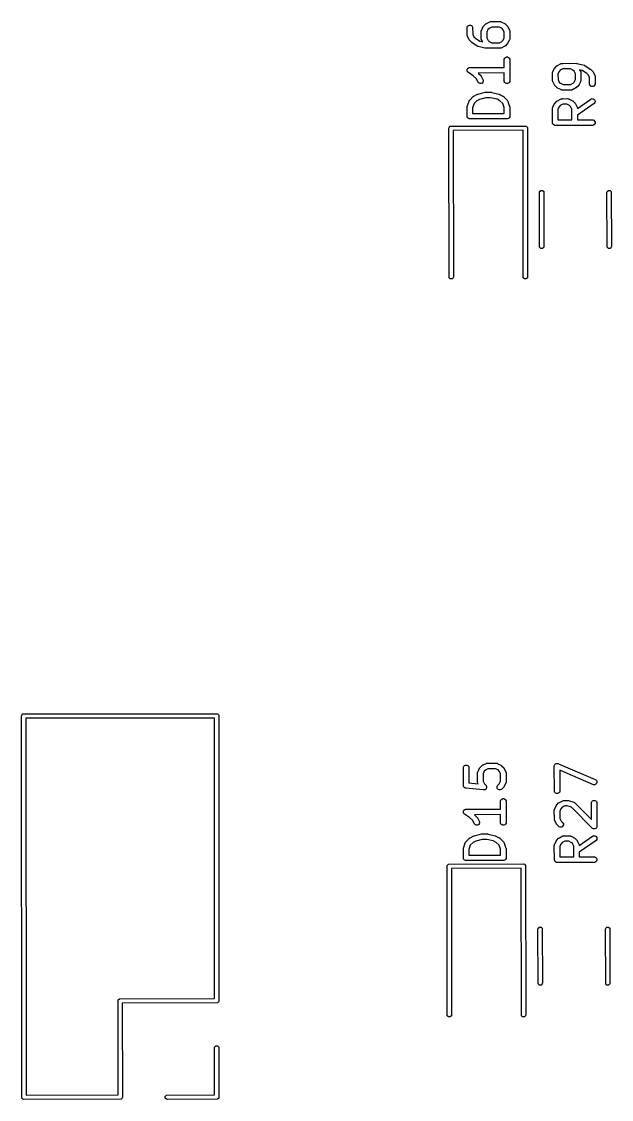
# Model space of a CAD drawing. Extents: x 37 to 347, y -147 to -34.
# Drawn here: x 294.34 to 310.24, y -137.27 to -108.2 of the extents above; entities that cross this region are included whole.
import ezdxf

# ---------------------------------------------------------------- set-up
doc = ezdxf.new("R2010")
doc.units = 0
doc.layers.add('BLACK', color=7, linetype='CONTINUOUS')

msp = doc.modelspace()

# ---------------------------------------------------------------- linework, layer by layer
at = {"layer": 'BLACK', "linetype": 'CONTINUOUS'}
for p, q in [((306.352151, -108.37139), (306.353592, -108.356758)), ((306.353409, -108.550477), (306.352151, -108.37139)), ((306.353592, -108.356758), (306.364791, -108.329722)), ((306.364791, -108.329722), (306.385483, -108.30903)), ((306.385483, -108.30903), (306.412519, -108.297831)), ((306.412519, -108.297831), (306.441783, -108.297831)), ((306.441783, -108.297831), (306.468819, -108.30903)), ((306.468819, -108.30903), (306.489511, -108.329722)), ((306.489511, -108.329722), (306.50071, -108.356758)), ((306.50071, -108.356758), (306.502041, -108.546254)), ((306.746965, -108.423737), (306.78864, -108.337849)), ((306.78864, -108.337849), (306.792604, -108.331549)), ((306.792604, -108.331549), (306.793362, -108.329722)), ((306.793362, -108.329722), (306.794492, -108.328551)), ((306.794492, -108.328551), (306.796472, -108.325406)), ((306.796472, -108.325406), (306.802966, -108.319773)), ((306.802966, -108.319773), (306.850308, -108.270738)), ((306.850308, -108.270738), (306.856057, -108.266019)), ((306.856057, -108.266019), (306.857357, -108.264521)), ((306.857357, -108.264521), (306.85877, -108.263793)), ((306.85877, -108.263793), (306.861673, -108.261411)), ((306.861673, -108.261411), (306.870483, -108.257761)), ((306.870483, -108.257761), (306.965038, -108.20907)), ((306.915155, -108.417793), (306.881903, -108.486323)), ((306.945399, -108.386466), (306.915155, -108.417793)), ((307.01415, -108.351063), (306.945399, -108.386466)), ((306.965038, -108.20907), (306.978769, -108.203815)), ((306.978769, -108.203815), (306.981458, -108.203623)), ((306.981458, -108.203623), (306.983947, -108.202593)), ((306.983947, -108.202593), (306.997016, -108.202518)), ((306.997016, -108.202518), (307.007959, -108.201741)), ((307.007959, -108.201741), (307.010068, -108.202444)), ((307.010068, -108.202444), (307.236674, -108.201152)), ((307.216886, -108.349907), (307.01415, -108.351063)), ((307.285508, -108.383204), (307.216886, -108.349907)), ((307.236674, -108.201152), (307.251306, -108.202593)), ((307.251306, -108.202593), (307.253795, -108.203624)), ((307.253795, -108.203624), (307.256483, -108.203815)), ((307.256483, -108.203815), (307.269476, -108.210119)), ((307.269476, -108.210119), (307.278342, -108.213792)), ((307.278342, -108.213792), (307.279564, -108.215014)), ((307.279564, -108.215014), (307.365453, -108.256689)), ((307.316836, -108.413449), (307.285508, -108.383204)), ((307.35226, -108.482239), (307.316836, -108.413449)), ((307.365453, -108.256689), (307.371749, -108.260652)), ((307.371749, -108.260652), (307.373579, -108.26141)), ((307.373579, -108.26141), (307.37475, -108.262541)), ((307.37475, -108.262541), (307.377896, -108.264521)), ((307.377896, -108.264521), (307.383527, -108.271014)), ((307.383527, -108.271014), (307.432564, -108.318356)), ((307.432564, -108.318356), (307.437282, -108.324105)), ((307.437282, -108.324105), (307.438782, -108.325406)), ((307.438782, -108.325406), (307.439509, -108.326819)), ((307.439509, -108.326819), (307.441892, -108.329722)), ((307.441892, -108.329722), (307.445541, -108.338532)), ((307.445541, -108.338532), (307.494233, -108.433087)), ((306.35274, -108.552485), (306.353409, -108.550477)), ((306.353498, -108.563157), (306.35274, -108.552485)), ((306.353592, -108.576498), (306.353498, -108.563157)), ((306.354623, -108.578987), (306.353592, -108.576498)), ((306.354814, -108.581675), (306.354623, -108.578987)), ((306.360069, -108.595407), (306.354814, -108.581675)), ((306.408761, -108.689963), (306.360069, -108.595407)), ((306.41241, -108.698772), (306.408761, -108.689963)), ((306.414792, -108.701674), (306.41241, -108.698772)), ((306.41552, -108.703088), (306.414792, -108.701674)), ((306.417018, -108.704387), (306.41552, -108.703088)), ((306.421737, -108.710137), (306.417018, -108.704387)), ((306.46629, -108.75315), (306.421737, -108.710137)), ((306.502041, -108.546254), (306.537465, -108.615045)), ((306.537465, -108.615045), (306.574486, -108.650786)), ((306.574486, -108.650786), (306.698872, -108.732327)), ((306.733103, -108.466628), (306.734544, -108.451996)), ((306.734361, -108.645715), (306.733103, -108.466628)), ((306.733692, -108.647723), (306.734361, -108.645715)), ((306.73445, -108.658395), (306.733692, -108.647723)), ((306.734544, -108.671736), (306.73445, -108.658395)), ((306.734544, -108.451996), (306.735575, -108.449506)), ((306.735575, -108.674225), (306.734544, -108.671736)), ((306.735575, -108.449506), (306.735766, -108.446819)), ((306.735766, -108.676913), (306.735575, -108.674225)), ((306.735766, -108.446819), (306.74207, -108.433825)), ((306.741021, -108.690645), (306.735766, -108.676913)), ((306.771573, -108.749976), (306.741021, -108.690645)), ((306.74207, -108.433825), (306.745743, -108.42496)), ((306.745743, -108.42496), (306.746965, -108.423737)), ((306.881903, -108.486323), (306.882993, -108.641492)), ((306.882993, -108.641492), (306.918417, -108.710283)), ((307.289853, -108.737264), (307.320099, -108.705937)), ((307.320099, -108.705937), (307.35335, -108.637408)), ((307.35335, -108.637408), (307.35226, -108.482239)), ((307.488289, -108.699993), (307.446614, -108.785883)), ((307.489511, -108.698772), (307.488289, -108.699993)), ((307.49318, -108.689912), (307.489511, -108.698772)), ((307.499488, -108.676914), (307.49318, -108.689912)), ((307.494233, -108.433087), (307.499488, -108.446818)), ((307.499488, -108.446818), (307.499679, -108.449507)), ((307.499679, -108.674224), (307.499488, -108.676914)), ((307.499679, -108.449507), (307.50071, -108.451996)), ((307.50071, -108.671736), (307.499679, -108.674224)), ((307.50071, -108.451996), (307.500803, -108.465335)), ((307.502151, -108.657104), (307.50071, -108.671736)), ((307.500803, -108.465335), (307.501562, -108.476008)), ((307.501562, -108.476008), (307.500892, -108.478015)), ((307.500892, -108.478015), (307.502151, -108.657104)), ((306.469411, -108.757811), (306.46629, -108.75315)), ((306.480657, -108.767022), (306.469411, -108.757811)), ((306.480721, -108.767083), (306.480657, -108.767022)), ((306.480743, -108.767092), (306.480721, -108.767083)), ((306.480786, -108.767127), (306.480743, -108.767092)), ((306.624699, -108.861469), (306.480786, -108.767127)), ((306.63321, -108.867775), (306.624699, -108.861469)), ((306.635647, -108.868646), (306.63321, -108.867775)), ((306.636618, -108.869282), (306.635647, -108.868646)), ((306.638432, -108.86964), (306.636618, -108.869282)), ((306.647056, -108.872722), (306.638432, -108.86964)), ((306.833421, -108.917962), (306.647056, -108.872722)), ((306.698872, -108.732327), (306.771573, -108.749976)), ((306.84109, -108.921139), (306.833421, -108.917962)), ((306.850204, -108.922036), (306.84109, -108.921139)), ((306.852076, -108.922491), (306.850204, -108.922036)), ((306.853168, -108.922328), (306.852076, -108.922491)), ((306.855722, -108.92258), (306.853168, -108.922328)), ((307.225024, -108.921234), (306.855722, -108.92258)), ((306.918417, -108.710283), (306.949745, -108.740528)), ((306.949745, -108.740528), (307.017447, -108.773378)), ((307.017447, -108.773378), (307.221165, -108.772636)), ((307.221165, -108.772636), (307.289853, -108.737264)), ((307.227293, -108.921991), (307.225024, -108.921234)), ((307.238634, -108.921185), (307.227293, -108.921991)), ((307.251306, -108.921139), (307.238634, -108.921185)), ((307.253795, -108.920107), (307.251306, -108.921139)), ((307.256483, -108.919917), (307.253795, -108.920107)), ((307.270215, -108.914662), (307.256483, -108.919917)), ((307.364767, -108.865971), (307.270215, -108.914662)), ((307.373579, -108.862322), (307.364767, -108.865971)), ((307.376483, -108.859938), (307.373579, -108.862322)), ((307.377896, -108.859211), (307.376483, -108.859938)), ((307.379195, -108.857712), (307.377896, -108.859211)), ((307.384944, -108.852995), (307.379195, -108.857712)), ((307.432285, -108.803959), (307.384944, -108.852995)), ((307.438782, -108.798326), (307.432285, -108.803959)), ((307.440761, -108.79518), (307.438782, -108.798326)), ((307.441892, -108.79401), (307.440761, -108.79518)), ((307.442649, -108.792182), (307.441892, -108.79401)), ((307.446614, -108.785883), (307.442649, -108.792182)), ((307.352151, -109.228533), (307.353592, -109.213901)), ((307.352669, -109.439352), (307.352151, -109.228533)), ((307.353592, -109.213901), (307.364791, -109.186865)), ((307.364791, -109.186865), (307.385483, -109.166173)), ((307.385483, -109.166173), (307.412519, -109.154974)), ((307.412519, -109.154974), (307.441783, -109.154974)), ((307.441783, -109.154974), (307.468819, -109.166173)), ((307.468819, -109.166173), (307.489511, -109.186865)), ((307.489511, -109.186865), (307.50071, -109.213901)), ((307.50071, -109.213901), (307.502151, -109.799961)), ((306.352151, -109.514326), (306.353592, -109.507041)), ((306.353592, -109.52153), (306.352151, -109.514326)), ((306.353592, -109.499615), (306.356404, -109.492826)), ((306.353592, -109.507041), (306.353592, -109.499615)), ((306.353592, -109.528879), (306.353592, -109.52153)), ((306.356433, -109.535739), (306.353592, -109.528879)), ((306.356404, -109.492826), (306.35783, -109.485618)), ((306.35789, -109.54302), (306.356433, -109.535739)), ((306.35783, -109.485618), (306.361949, -109.479439)), ((306.361978, -109.549125), (306.35789, -109.54302)), ((306.361949, -109.479439), (306.364791, -109.472579)), ((306.364791, -109.555915), (306.361978, -109.549125)), ((306.364791, -109.472579), (306.369986, -109.467383)), ((306.370041, -109.561165), (306.364791, -109.555915)), ((306.369986, -109.467383), (306.374063, -109.461269)), ((306.374173, -109.567335), (306.370041, -109.561165)), ((306.374063, -109.461269), (306.380232, -109.457137)), ((306.385431, -109.576555), (306.374173, -109.567335)), ((306.380232, -109.457137), (306.385483, -109.451887)), ((306.385483, -109.576607), (306.385431, -109.576555)), ((306.385483, -109.451887), (306.392272, -109.449074)), ((306.385505, -109.576616), (306.385483, -109.576607)), ((306.385548, -109.576651), (306.385505, -109.576616)), ((306.517864, -109.66339), (306.385548, -109.576651)), ((306.392272, -109.449074), (306.398378, -109.444986)), ((306.398378, -109.444986), (306.405658, -109.443529)), ((306.405658, -109.443529), (306.412519, -109.440688)), ((306.412519, -109.440688), (306.419919, -109.440677)), ((306.419919, -109.440677), (306.427072, -109.439247)), ((306.427072, -109.439247), (306.4342, -109.440657)), ((306.4342, -109.440657), (307.352669, -109.439352)), ((308.652151, -109.592818), (308.653592, -109.578186)), ((308.653592, -109.578186), (308.654623, -109.575696)), ((308.654623, -109.575696), (308.654814, -109.573009)), ((308.654814, -109.573009), (308.661118, -109.560015)), ((308.661118, -109.560015), (308.664791, -109.55115)), ((308.664791, -109.55115), (308.666013, -109.549927)), ((308.666013, -109.549927), (308.707688, -109.464039)), ((308.707688, -109.464039), (308.711652, -109.457739)), ((308.711652, -109.457739), (308.71241, -109.455912)), ((308.71241, -109.455912), (308.71354, -109.454741)), ((308.71354, -109.454741), (308.71552, -109.451596)), ((308.71552, -109.451596), (308.722014, -109.445963)), ((308.722014, -109.445963), (308.769356, -109.396928)), ((308.769356, -109.396928), (308.775105, -109.392209)), ((308.775105, -109.392209), (308.776405, -109.390711)), ((308.776405, -109.390711), (308.777818, -109.389983)), ((308.777818, -109.389983), (308.780721, -109.387601)), ((308.780721, -109.387601), (308.789531, -109.383951)), ((308.789531, -109.383951), (308.884086, -109.33526)), ((308.834203, -109.543983), (308.800951, -109.612513)), ((308.864447, -109.512656), (308.834203, -109.543983)), ((308.933135, -109.477285), (308.864447, -109.512656)), ((308.884086, -109.33526), (308.897817, -109.330005)), ((308.897817, -109.330005), (308.900506, -109.329813)), ((308.900506, -109.329813), (308.902995, -109.328783)), ((308.902995, -109.328783), (308.915665, -109.328736)), ((308.915665, -109.328736), (308.927007, -109.327931)), ((308.927007, -109.327931), (308.929275, -109.328687)), ((308.929275, -109.328687), (309.298579, -109.327342)), ((309.136853, -109.476543), (308.933135, -109.477285)), ((309.204556, -109.509394), (309.136853, -109.476543)), ((309.235883, -109.539638), (309.204556, -109.509394)), ((309.271307, -109.608429), (309.235883, -109.539638)), ((309.298579, -109.327342), (309.301132, -109.327593)), ((309.301132, -109.327593), (309.302225, -109.327431)), ((309.302225, -109.327431), (309.304096, -109.327885)), ((309.304096, -109.327885), (309.313211, -109.328783)), ((309.313211, -109.328783), (309.320879, -109.331959)), ((309.320879, -109.331959), (309.507245, -109.3772)), ((309.455429, -109.517594), (309.382727, -109.499945)), ((309.382727, -109.499945), (309.41328, -109.559277)), ((309.41328, -109.559277), (309.418535, -109.573008)), ((309.418535, -109.573008), (309.418726, -109.575697)), ((309.418726, -109.575697), (309.419757, -109.578186)), ((309.419757, -109.578186), (309.41985, -109.591525)), ((309.579812, -109.599133), (309.455429, -109.517594)), ((309.507245, -109.3772), (309.515867, -109.38028)), ((309.515867, -109.38028), (309.517684, -109.38064)), ((309.517684, -109.38064), (309.518655, -109.381276)), ((309.518655, -109.381276), (309.521091, -109.382147)), ((309.521091, -109.382147), (309.529594, -109.388447)), ((309.529594, -109.388447), (309.673515, -109.482795)), ((309.673515, -109.482795), (309.673555, -109.482828)), ((309.673555, -109.482828), (309.673579, -109.482838)), ((309.673579, -109.482838), (309.673643, -109.4829)), ((309.673643, -109.4829), (309.68489, -109.492111)), ((309.68489, -109.492111), (309.68801, -109.49677)), ((309.68801, -109.49677), (309.732564, -109.539784)), ((309.732564, -109.539784), (309.737282, -109.545533)), ((309.737282, -109.545533), (309.738782, -109.546834)), ((309.738782, -109.546834), (309.739509, -109.548247)), ((309.739509, -109.548247), (309.741892, -109.55115)), ((309.741892, -109.55115), (309.745541, -109.55996)), ((309.745541, -109.55996), (309.794233, -109.654515)), ((306.602213, -109.746127), (306.517864, -109.66339)), ((306.653615, -109.845945), (306.602213, -109.746127)), ((306.675723, -109.865118), (306.653615, -109.845945)), ((307.353034, -109.587932), (306.65429, -109.588924)), ((306.65429, -109.588924), (306.718279, -109.65169)), ((306.703484, -109.874372), (306.675723, -109.865118)), ((306.732674, -109.872298), (306.703484, -109.874372)), ((306.718279, -109.65169), (306.722999, -109.65744)), ((306.722999, -109.65744), (306.724496, -109.658739)), ((306.724496, -109.658739), (306.725222, -109.660149)), ((306.725222, -109.660149), (306.727607, -109.663055)), ((306.727607, -109.663055), (306.731258, -109.67187)), ((306.731258, -109.67187), (306.779947, -109.76642)), ((306.758849, -109.85921), (306.732674, -109.872298)), ((306.778022, -109.837103), (306.758849, -109.85921)), ((306.787276, -109.809341), (306.778022, -109.837103)), ((306.779947, -109.76642), (306.785202, -109.780151)), ((306.785202, -109.780151), (306.787276, -109.809341)), ((307.353592, -109.814593), (307.353034, -109.587932)), ((307.364791, -109.841629), (307.353592, -109.814593)), ((307.385483, -109.862321), (307.364791, -109.841629)), ((307.412519, -109.87352), (307.385483, -109.862321)), ((307.468819, -109.862321), (307.441783, -109.87352)), ((307.489511, -109.841629), (307.468819, -109.862321)), ((307.50071, -109.814593), (307.489511, -109.841629)), ((307.502151, -109.799961), (307.50071, -109.814593)), ((308.653409, -109.771905), (308.652151, -109.592818)), ((308.65274, -109.773913), (308.653409, -109.771905)), ((308.653498, -109.784585), (308.65274, -109.773913)), ((308.653592, -109.797926), (308.653498, -109.784585)), ((308.654623, -109.800415), (308.653592, -109.797926)), ((308.654814, -109.803103), (308.654623, -109.800415)), ((308.660069, -109.816835), (308.654814, -109.803103)), ((308.708761, -109.911391), (308.660069, -109.816835)), ((308.800951, -109.612513), (308.802041, -109.767682)), ((308.802041, -109.767682), (308.837465, -109.836473)), ((308.837465, -109.836473), (308.868793, -109.866718)), ((308.868793, -109.866718), (308.937414, -109.900014)), ((309.14015, -109.898858), (309.208901, -109.863455)), ((309.208901, -109.863455), (309.239146, -109.832127)), ((309.239146, -109.832127), (309.272397, -109.763598)), ((309.272397, -109.763598), (309.271307, -109.608429)), ((309.407336, -109.826183), (309.365661, -109.912073)), ((309.408558, -109.824962), (309.407336, -109.826183)), ((309.412227, -109.816102), (309.408558, -109.824962)), ((309.418535, -109.803104), (309.412227, -109.816102)), ((309.418726, -109.800414), (309.418535, -109.803104)), ((309.419757, -109.797926), (309.418726, -109.800414)), ((309.421198, -109.783294), (309.419757, -109.797926)), ((309.41985, -109.591525), (309.420609, -109.602198)), ((309.420609, -109.602198), (309.419939, -109.604205)), ((309.419939, -109.604205), (309.421198, -109.783294)), ((309.616836, -109.634877), (309.579812, -109.599133)), ((309.65226, -109.703667), (309.616836, -109.634877)), ((309.653592, -109.893164), (309.65226, -109.703667)), ((309.794233, -109.654515), (309.799488, -109.668246)), ((309.799488, -109.668246), (309.799679, -109.670935)), ((309.799679, -109.670935), (309.80071, -109.673424)), ((309.80071, -109.673424), (309.800803, -109.686763)), ((309.800803, -109.686763), (309.801562, -109.697436)), ((309.801562, -109.697436), (309.800892, -109.699443)), ((309.800892, -109.699443), (309.802151, -109.878532)), ((306.537155, -110.210139), (306.631705, -110.161451)), ((306.631705, -110.161451), (306.632774, -110.161041)), ((306.632774, -110.161041), (306.63321, -110.160719)), ((306.63321, -110.160719), (306.634453, -110.160399)), ((306.634453, -110.160399), (306.645436, -110.156196)), ((306.645436, -110.156196), (306.652833, -110.15567)), ((306.652833, -110.15567), (306.837532, -110.108153)), ((306.837532, -110.108153), (306.840068, -110.107777)), ((306.840068, -110.107777), (306.84109, -110.107355)), ((306.84109, -110.107355), (306.843051, -110.107337)), ((306.843051, -110.107337), (306.852076, -110.106003)), ((306.852076, -110.106003), (306.859999, -110.107181)), ((306.859999, -110.107181), (306.998579, -110.105914)), ((306.998579, -110.105914), (307.001132, -110.106165)), ((307.001132, -110.106165), (307.002225, -110.106003)), ((307.002225, -110.106003), (307.004096, -110.106457)), ((307.004096, -110.106457), (307.013211, -110.107355)), ((307.013211, -110.107355), (307.020879, -110.110531)), ((307.020879, -110.110531), (307.207245, -110.155772)), ((307.207245, -110.155772), (307.208324, -110.156157)), ((307.208324, -110.156157), (307.208864, -110.156196)), ((307.208864, -110.156196), (307.210071, -110.156781)), ((307.210071, -110.156781), (307.221091, -110.160719)), ((307.221091, -110.160719), (307.226602, -110.164803)), ((307.441783, -109.87352), (307.412519, -109.87352)), ((308.71241, -109.9202), (308.708761, -109.911391)), ((308.714792, -109.923102), (308.71241, -109.9202)), ((308.71552, -109.924516), (308.714792, -109.923102)), ((308.717018, -109.925815), (308.71552, -109.924516)), ((308.721737, -109.931565), (308.717018, -109.925815)), ((308.770772, -109.978906), (308.721737, -109.931565)), ((308.776405, -109.985401), (308.770772, -109.978906)), ((308.77955, -109.98738), (308.776405, -109.985401)), ((308.780721, -109.988511), (308.77955, -109.98738)), ((308.782548, -109.989268), (308.780721, -109.988511)), ((308.788848, -109.993233), (308.782548, -109.989268)), ((308.874737, -110.034908), (308.788848, -109.993233)), ((308.875959, -110.03613), (308.874737, -110.034908)), ((308.884818, -110.039799), (308.875959, -110.03613)), ((308.897817, -110.046107), (308.884818, -110.039799)), ((308.900506, -110.046298), (308.897817, -110.046107)), ((308.902995, -110.047329), (308.900506, -110.046298)), ((308.917627, -110.04877), (308.902995, -110.047329)), ((309.144231, -110.047477), (308.917627, -110.04877)), ((308.937414, -109.900014), (309.14015, -109.898858)), ((309.146341, -110.048181), (309.144231, -110.047477)), ((309.157283, -110.047403), (309.146341, -110.048181)), ((309.170354, -110.047329), (309.157283, -110.047403)), ((309.172843, -110.046297), (309.170354, -110.047329)), ((309.175531, -110.046107), (309.172843, -110.046297)), ((309.189263, -110.040852), (309.175531, -110.046107)), ((309.283819, -109.992159), (309.189263, -110.040852)), ((309.292628, -109.988511), (309.283819, -109.992159)), ((309.29553, -109.986128), (309.292628, -109.988511)), ((309.296944, -109.985401), (309.29553, -109.986128)), ((309.298243, -109.983902), (309.296944, -109.985401)), ((309.303993, -109.979184), (309.298243, -109.983902)), ((309.351334, -109.930148), (309.303993, -109.979184)), ((309.357829, -109.924516), (309.351334, -109.930148)), ((309.359808, -109.92137), (309.357829, -109.924516)), ((309.360939, -109.9202), (309.359808, -109.92137)), ((309.361696, -109.918372), (309.360939, -109.9202)), ((309.365661, -109.912073), (309.361696, -109.918372)), ((309.664791, -109.9202), (309.653592, -109.893164)), ((309.685483, -109.940892), (309.664791, -109.9202)), ((309.712519, -109.952091), (309.685483, -109.940892)), ((309.741783, -109.952091), (309.712519, -109.952091)), ((309.768819, -109.940892), (309.741783, -109.952091)), ((309.789511, -109.9202), (309.768819, -109.940892)), ((309.80071, -109.893164), (309.789511, -109.9202)), ((309.802151, -109.878532), (309.80071, -109.893164)), ((306.35747, -110.490251), (306.403619, -110.347673)), ((306.403619, -110.347673), (306.409613, -110.334248)), ((306.409613, -110.334248), (306.411378, -110.332212)), ((306.411378, -110.332212), (306.41241, -110.329722)), ((306.41241, -110.329722), (306.422158, -110.319783)), ((306.422158, -110.319783), (306.428787, -110.312141)), ((306.428787, -110.312141), (306.43049, -110.311289)), ((306.43049, -110.311289), (306.516975, -110.223119)), ((306.538622, -110.413393), (306.500883, -110.529989)), ((306.516975, -110.223119), (306.522725, -110.218398)), ((306.522725, -110.218398), (306.524024, -110.216902)), ((306.524024, -110.216902), (306.525434, -110.216175)), ((306.525434, -110.216175), (306.52834, -110.213791)), ((306.52834, -110.213791), (306.537155, -110.210139)), ((306.611412, -110.339184), (306.538622, -110.413393)), ((306.686547, -110.300493), (306.611412, -110.339184)), ((306.859977, -110.255875), (306.686547, -110.300493)), ((306.984749, -110.254733), (306.859977, -110.255875)), ((307.157872, -110.296759), (306.984749, -110.254733)), ((307.237682, -110.335485), (307.157872, -110.296759)), ((307.226602, -110.164803), (307.317834, -110.20907)), ((307.313408, -110.409762), (307.237682, -110.335485)), ((307.352199, -110.522839), (307.313408, -110.409762)), ((307.317834, -110.20907), (307.32413, -110.213033)), ((307.32413, -110.213033), (307.32596, -110.213791)), ((307.32596, -110.213791), (307.32708, -110.214889)), ((307.32708, -110.214889), (307.330277, -110.216902)), ((307.330277, -110.216902), (307.3368, -110.224424)), ((307.3368, -110.224424), (307.432565, -110.318357)), ((307.432565, -110.318357), (307.441893, -110.329722)), ((307.441893, -110.329722), (307.442924, -110.332212)), ((307.442924, -110.332212), (307.444689, -110.334247)), ((307.444689, -110.334247), (307.449134, -110.347205)), ((307.449134, -110.347205), (307.453091, -110.356758)), ((307.453091, -110.356758), (307.453091, -110.358738)), ((307.453091, -110.358738), (307.498302, -110.490529)), ((308.666013, -110.502308), (308.707688, -110.41642)), ((308.707688, -110.41642), (308.711652, -110.41012)), ((308.711652, -110.41012), (308.71241, -110.408293)), ((308.71241, -110.408293), (308.71354, -110.407122)), ((308.71354, -110.407122), (308.71552, -110.403977)), ((308.71552, -110.403977), (308.722014, -110.398344)), ((308.722014, -110.398344), (308.769356, -110.349309)), ((308.769356, -110.349309), (308.775105, -110.34459)), ((308.775105, -110.34459), (308.776405, -110.343092)), ((308.776405, -110.343092), (308.777818, -110.342364)), ((308.777818, -110.342364), (308.780721, -110.339982)), ((308.780721, -110.339982), (308.789531, -110.336332)), ((308.789531, -110.336332), (308.884086, -110.287641)), ((308.933304, -110.429579), (308.864447, -110.465037)), ((308.884086, -110.287641), (308.897817, -110.282386)), ((308.897817, -110.282386), (308.900506, -110.282194)), ((308.900506, -110.282194), (308.902995, -110.281164)), ((308.902995, -110.281164), (308.916792, -110.281037)), ((308.916792, -110.281037), (308.927007, -110.280312)), ((308.927007, -110.280312), (308.928853, -110.280927)), ((308.928853, -110.280927), (309.060484, -110.279723)), ((309.040936, -110.428594), (308.933304, -110.429579)), ((309.109318, -110.461775), (309.040936, -110.428594)), ((309.060484, -110.279723), (309.075116, -110.281164)), ((309.075116, -110.281164), (309.077605, -110.282195)), ((309.077605, -110.282195), (309.080293, -110.282386)), ((309.080293, -110.282386), (309.093286, -110.28869)), ((309.093286, -110.28869), (309.102152, -110.292363)), ((309.102152, -110.292363), (309.103374, -110.293585)), ((309.103374, -110.293585), (309.189263, -110.33526)), ((309.189263, -110.33526), (309.195562, -110.339224)), ((309.195562, -110.339224), (309.19739, -110.339982)), ((309.19739, -110.339982), (309.19856, -110.341112)), ((309.19856, -110.341112), (309.201706, -110.343092)), ((309.201706, -110.343092), (309.207338, -110.349586)), ((309.207338, -110.349586), (309.256374, -110.396928)), ((309.256374, -110.396928), (309.261092, -110.402677)), ((309.261092, -110.402677), (309.262591, -110.403977)), ((309.262591, -110.403977), (309.263318, -110.40539)), ((309.263318, -110.40539), (309.265701, -110.408293)), ((309.265701, -110.408293), (309.26935, -110.417103)), ((309.26935, -110.417103), (309.318042, -110.511658)), ((309.324771, -110.546136), (309.684142, -110.29328)), ((309.781321, -110.406594), (309.325236, -110.727498)), ((309.684142, -110.29328), (309.696955, -110.28607)), ((309.696955, -110.28607), (309.725526, -110.279741)), ((309.725526, -110.279741), (309.754344, -110.284826)), ((309.754344, -110.284826), (309.779022, -110.300553)), ((309.779022, -110.300553), (309.795804, -110.324527)), ((309.797048, -110.381915), (309.781321, -110.406594)), ((309.795804, -110.324527), (309.802134, -110.353098)), ((309.802134, -110.353098), (309.797048, -110.381915)), ((306.352151, -110.514247), (306.35288, -110.506841)), ((306.353592, -110.766974), (306.352151, -110.514247)), ((306.35274, -110.504867), (306.353221, -110.50338)), ((306.35288, -110.506841), (306.35274, -110.504867)), ((306.353221, -110.50338), (306.353592, -110.499615)), ((306.353592, -110.499615), (306.35747, -110.490251)), ((306.500883, -110.529989), (306.50173, -110.678656)), ((306.50173, -110.678656), (307.353081, -110.677447)), ((307.353081, -110.677447), (307.352199, -110.522839)), ((307.498302, -110.490529), (307.499951, -110.497784)), ((307.499951, -110.497784), (307.50071, -110.499615)), ((307.50071, -110.499615), (307.500718, -110.501157)), ((307.500718, -110.501157), (307.501562, -110.504866)), ((307.501562, -110.504866), (307.5008, -110.515571)), ((307.5008, -110.515571), (307.502151, -110.752342)), ((308.652151, -110.545199), (308.653592, -110.530567)), ((308.653592, -110.940783), (308.652151, -110.545199)), ((308.653592, -110.530567), (308.654623, -110.528077)), ((308.654623, -110.528077), (308.654814, -110.52539)), ((308.654814, -110.52539), (308.661118, -110.512396)), ((308.661118, -110.512396), (308.664791, -110.503531)), ((308.664791, -110.503531), (308.666013, -110.502308)), ((308.834203, -110.496364), (308.800835, -110.565131)), ((308.800835, -110.565131), (308.801882, -110.852465)), ((308.864447, -110.465037), (308.834203, -110.496364)), ((309.140645, -110.492019), (309.109318, -110.461775)), ((309.176016, -110.560707), (309.140645, -110.492019)), ((309.175978, -110.689681), (309.176476, -110.686858)), ((309.176494, -110.692014), (309.175978, -110.689681)), ((309.176476, -110.686858), (309.176016, -110.560707)), ((309.177077, -110.851932), (309.176494, -110.692014)), ((309.318042, -110.511658), (309.323297, -110.525389)), ((309.323297, -110.525389), (309.323488, -110.528078)), ((309.323488, -110.528078), (309.324519, -110.530567)), ((309.324519, -110.530567), (309.324565, -110.543237)), ((309.324565, -110.543237), (309.324771, -110.546136)), ((309.325236, -110.727498), (309.325688, -110.851721)), ((305.866899, -111.055096), (305.899371, -111.022624)), ((305.899371, -111.022624), (307.922332, -111.018057)), ((306.364791, -110.79401), (306.353592, -110.766974)), ((306.385483, -110.814702), (306.364791, -110.79401)), ((306.412519, -110.825901), (306.385483, -110.814702)), ((306.427151, -110.827342), (306.412519, -110.825901)), ((307.441783, -110.825901), (306.427151, -110.827342)), ((307.468819, -110.814702), (307.441783, -110.825901)), ((307.489511, -110.79401), (307.468819, -110.814702)), ((307.50071, -110.766974), (307.489511, -110.79401)), ((307.502151, -110.752342), (307.50071, -110.766974)), ((307.922332, -111.018057), (307.945293, -111.022624)), ((307.945293, -111.022624), (307.977765, -111.055096)), ((308.664791, -110.967819), (308.653592, -110.940783)), ((308.685483, -110.988511), (308.664791, -110.967819)), ((308.712519, -110.99971), (308.685483, -110.988511)), ((308.727151, -111.001151), (308.712519, -110.99971)), ((309.741783, -110.99971), (308.727151, -111.001151)), ((308.801882, -110.852465), (309.177077, -110.851932)), ((309.325688, -110.851721), (309.727151, -110.851151)), ((309.727151, -110.851151), (309.741783, -110.852592)), ((309.741783, -110.852592), (309.768819, -110.863791)), ((309.768819, -110.988511), (309.741783, -110.99971)), ((309.768819, -110.863791), (309.789511, -110.884483)), ((309.789511, -110.967819), (309.768819, -110.988511)), ((309.789511, -110.884483), (309.80071, -110.911519)), ((309.80071, -110.940783), (309.789511, -110.967819)), ((309.80071, -110.911519), (309.80071, -110.940783)), ((305.862332, -111.078057), (305.866899, -111.055096)), ((305.866899, -115.111018), (305.862332, -111.078057)), ((307.862394, -111.133677), (305.977858, -111.137931)), ((305.977858, -111.137931), (305.982332, -115.088057)), ((307.866899, -115.111018), (307.862394, -111.133677)), ((307.977765, -111.055096), (307.982332, -115.088057)), ((308.306899, -112.788032), (308.339371, -112.75556)), ((308.339371, -112.75556), (308.385293, -112.75556)), ((308.385293, -112.75556), (308.417765, -112.788032)), ((310.126899, -112.788032), (310.159371, -112.75556)), ((310.159371, -112.75556), (310.205293, -112.75556)), ((310.205293, -112.75556), (310.237765, -112.788032)), ((308.302332, -112.810993), (308.306899, -112.788032)), ((308.306899, -114.288082), (308.302332, -112.810993)), ((308.417765, -112.788032), (308.422332, -114.265121)), ((310.122332, -112.810993), (310.126899, -112.788032)), ((310.126899, -114.288082), (310.122332, -112.810993)), ((310.237765, -112.788032), (310.242332, -114.265121)), ((308.339371, -114.320554), (308.306899, -114.288082)), ((308.385293, -114.320554), (308.339371, -114.320554)), ((308.417765, -114.288082), (308.385293, -114.320554)), ((308.422332, -114.265121), (308.417765, -114.288082)), ((310.159371, -114.320554), (310.126899, -114.288082)), ((310.205293, -114.320554), (310.159371, -114.320554)), ((310.237765, -114.288082), (310.205293, -114.320554)), ((310.242332, -114.265121), (310.237765, -114.288082)), ((305.982332, -115.088057), (305.977765, -115.111018)), ((307.982332, -115.088057), (307.977765, -115.111018)), ((305.899371, -115.14349), (305.866899, -115.111018)), ((305.945293, -115.14349), (305.899371, -115.14349)), ((305.977765, -115.111018), (305.945293, -115.14349)), ((307.899371, -115.14349), (307.866899, -115.111018)), ((307.945293, -115.14349), (307.899371, -115.14349)), ((307.977765, -115.111018), (307.945293, -115.14349)), ((294.342332, -126.928057), (294.346899, -126.905096)), ((294.346899, -137.231018), (294.342332, -126.928057)), ((294.346899, -126.905096), (294.379371, -126.872624)), ((294.379371, -126.872624), (299.602332, -126.868057)), ((299.542364, -126.983562), (294.457801, -126.988008)), ((294.457801, -126.988008), (294.462307, -137.152479)), ((299.546849, -134.548153), (299.542364, -126.983562)), ((299.602332, -126.868057), (299.625293, -126.872624)), ((299.625293, -126.872624), (299.657765, -126.905096)), ((299.657765, -126.905096), (299.662332, -134.608057)), ((306.252151, -128.323771), (306.253592, -128.309139)), ((306.253539, -128.796813), (306.252151, -128.323771)), ((306.253592, -128.309139), (306.264791, -128.282103)), ((306.264791, -128.282103), (306.285483, -128.261411)), ((306.285483, -128.261411), (306.312519, -128.250212)), ((306.312519, -128.250212), (306.341783, -128.250212)), ((306.341783, -128.250212), (306.368819, -128.261411)), ((306.368819, -128.261411), (306.389511, -128.282103)), ((306.389511, -128.282103), (306.40071, -128.309139)), ((306.40071, -128.309139), (306.401955, -128.733273)), ((306.633103, -128.466628), (306.634544, -128.451996)), ((306.634395, -128.693232), (306.633103, -128.466628)), ((306.634544, -128.451996), (306.635575, -128.449506)), ((306.635575, -128.449506), (306.635766, -128.446819)), ((306.635766, -128.446819), (306.64207, -128.433825)), ((306.64207, -128.433825), (306.645743, -128.42496)), ((306.645743, -128.42496), (306.646965, -128.423737)), ((306.646965, -128.423737), (306.68864, -128.337849)), ((306.68864, -128.337849), (306.692604, -128.331549)), ((306.692604, -128.331549), (306.693362, -128.329722)), ((306.693362, -128.329722), (306.694492, -128.328551)), ((306.694492, -128.328551), (306.696472, -128.325406)), ((306.696472, -128.325406), (306.702966, -128.319773)), ((306.702966, -128.319773), (306.750308, -128.270738)), ((306.750308, -128.270738), (306.756057, -128.266019)), ((306.756057, -128.266019), (306.757357, -128.264521)), ((306.757357, -128.264521), (306.75877, -128.263793)), ((306.75877, -128.263793), (306.761673, -128.261411)), ((306.761673, -128.261411), (306.770483, -128.257761)), ((306.770483, -128.257761), (306.865038, -128.20907)), ((306.815155, -128.417793), (306.781858, -128.486415)), ((306.845399, -128.386466), (306.815155, -128.417793)), ((306.91415, -128.351063), (306.845399, -128.386466)), ((306.865038, -128.20907), (306.878769, -128.203815)), ((306.878769, -128.203815), (306.881458, -128.203623)), ((306.881458, -128.203623), (306.883947, -128.202593)), ((306.883947, -128.202593), (306.897016, -128.202518)), ((306.897016, -128.202518), (306.907959, -128.201741)), ((306.907959, -128.201741), (306.910068, -128.202444)), ((306.910068, -128.202444), (307.136674, -128.201152)), ((307.116886, -128.349907), (306.91415, -128.351063)), ((307.185508, -128.383204), (307.116886, -128.349907)), ((307.136674, -128.201152), (307.151306, -128.202593)), ((307.151306, -128.202593), (307.153795, -128.203624)), ((307.153795, -128.203624), (307.156483, -128.203815)), ((307.156483, -128.203815), (307.169476, -128.210119)), ((307.169476, -128.210119), (307.178342, -128.213792)), ((307.178342, -128.213792), (307.179564, -128.215014)), ((307.179564, -128.215014), (307.265453, -128.256689)), ((307.216836, -128.413449), (307.185508, -128.383204)), ((307.252239, -128.482199), (307.216836, -128.413449)), ((307.265453, -128.256689), (307.271749, -128.260652)), ((307.271749, -128.260652), (307.273579, -128.26141)), ((307.273579, -128.26141), (307.27475, -128.262541)), ((307.27475, -128.262541), (307.277896, -128.264521)), ((307.277896, -128.264521), (307.283527, -128.271014)), ((307.283527, -128.271014), (307.332564, -128.318356)), ((307.332564, -128.318356), (307.337282, -128.324105)), ((307.337282, -128.324105), (307.338782, -128.325406)), ((307.338782, -128.325406), (307.339509, -128.326819)), ((307.339509, -128.326819), (307.341892, -128.329722)), ((307.341892, -128.329722), (307.345541, -128.338532)), ((307.345541, -128.338532), (307.394233, -128.433087)), ((307.394233, -128.433087), (307.399488, -128.446818)), ((307.399488, -128.446818), (307.399679, -128.449507)), ((307.399679, -128.449507), (307.40071, -128.451996)), ((307.40071, -128.451996), (307.400784, -128.465065)), ((307.400784, -128.465065), (307.401562, -128.476008)), ((308.702151, -128.278533), (308.703592, -128.263901)), ((308.703592, -128.959831), (308.702151, -128.278533)), ((308.703592, -128.263901), (308.70377, -128.26347)), ((308.70377, -128.26347), (308.703776, -128.263006)), ((308.703776, -128.263006), (308.709364, -128.249965)), ((308.709364, -128.249965), (308.714791, -128.236865)), ((308.714791, -128.236865), (308.715119, -128.236536)), ((308.715119, -128.236536), (308.715303, -128.236108)), ((308.715303, -128.236108), (308.725463, -128.226192)), ((308.725463, -128.226192), (308.735483, -128.216173)), ((308.735483, -128.216173), (308.735913, -128.215994)), ((308.735913, -128.215994), (308.736247, -128.215669)), ((308.736247, -128.215669), (308.749429, -128.210395)), ((308.749429, -128.210395), (308.762519, -128.204974)), ((308.762519, -128.204974), (308.762985, -128.204974)), ((308.762985, -128.204974), (308.763417, -128.204801)), ((308.763417, -128.204801), (308.777597, -128.204974)), ((308.777597, -128.204974), (308.791783, -128.204974)), ((308.791783, -128.204974), (308.792213, -128.205152)), ((308.792213, -128.205152), (308.792678, -128.205158)), ((308.792678, -128.205158), (308.807267, -128.211388)), ((308.807267, -128.211388), (308.818819, -128.216173)), ((308.818819, -128.216173), (308.819077, -128.216431)), ((308.819077, -128.216431), (309.806695, -128.638168)), ((309.761623, -128.780479), (308.85098, -128.391611)), ((308.85098, -128.391611), (308.852151, -128.945199)), ((306.401955, -128.733273), (306.650891, -128.757432)), ((306.633692, -128.695342), (306.634395, -128.693232)), ((306.634469, -128.706284), (306.633692, -128.695342)), ((306.634544, -128.719355), (306.634469, -128.706284)), ((306.635575, -128.721844), (306.634544, -128.719355)), ((306.635766, -128.724532), (306.635575, -128.721844)), ((306.641021, -128.738264), (306.635766, -128.724532)), ((306.650891, -128.757432), (306.641021, -128.738264)), ((306.781858, -128.486415), (306.783014, -128.689151)), ((306.783014, -128.689151), (306.818417, -128.757902)), ((306.818417, -128.757902), (306.856374, -128.794547)), ((307.169552, -128.805912), (307.220099, -128.753556)), ((307.220099, -128.753556), (307.253395, -128.684935)), ((307.253395, -128.684935), (307.252239, -128.482199)), ((307.388289, -128.747612), (307.346614, -128.833502)), ((307.389511, -128.746391), (307.388289, -128.747612)), ((307.39318, -128.737531), (307.389511, -128.746391)), ((307.399488, -128.724533), (307.39318, -128.737531)), ((307.399679, -128.721843), (307.399488, -128.724533)), ((307.40071, -128.719355), (307.399679, -128.721843)), ((307.402151, -128.704723), (307.40071, -128.719355)), ((307.401562, -128.476008), (307.400858, -128.478117)), ((307.400858, -128.478117), (307.402151, -128.704723)), ((309.806695, -128.638168), (309.819576, -128.645256)), ((309.838998, -128.749529), (309.818055, -128.769968)), ((309.819576, -128.645256), (309.840014, -128.6662)), ((309.850526, -128.722631), (309.838998, -128.749529)), ((309.840014, -128.6662), (309.850882, -128.69337)), ((309.850882, -128.69337), (309.850526, -128.722631)), ((306.252501, -128.807201), (306.253539, -128.796813)), ((306.25358, -128.810779), (306.252501, -128.807201)), ((306.253592, -128.814593), (306.25358, -128.810779)), ((306.257786, -128.824719), (306.253592, -128.814593)), ((306.260954, -128.835217), (306.257786, -128.824719)), ((306.263345, -128.83814), (306.260954, -128.835217)), ((306.264791, -128.841629), (306.263345, -128.83814)), ((306.272544, -128.849382), (306.264791, -128.841629)), ((306.279485, -128.857865), (306.272544, -128.849382)), ((306.282811, -128.859649), (306.279485, -128.857865)), ((306.285483, -128.862321), (306.282811, -128.859649)), ((306.295612, -128.866516), (306.285483, -128.862321)), ((306.305272, -128.871699), (306.295612, -128.866516)), ((306.310796, -128.872806), (306.305272, -128.871699)), ((306.312519, -128.87352), (306.310796, -128.872806)), ((306.314356, -128.87352), (306.312519, -128.87352)), ((306.319688, -128.874589), (306.314356, -128.87352)), ((306.785456, -128.919791), (306.319688, -128.874589)), ((306.788709, -128.921139), (306.785456, -128.919791)), ((306.799339, -128.921139), (306.788709, -128.921139)), ((306.810581, -128.92223), (306.799339, -128.921139)), ((306.814197, -128.921139), (306.810581, -128.92223)), ((306.817972, -128.921139), (306.814197, -128.921139)), ((306.828096, -128.916945), (306.817972, -128.921139)), ((306.838597, -128.913777), (306.828096, -128.916945)), ((306.841521, -128.911384), (306.838597, -128.913777)), ((306.845008, -128.90994), (306.841521, -128.911384)), ((306.852756, -128.902191), (306.845008, -128.90994)), ((306.861245, -128.895246), (306.852756, -128.902191)), ((306.856374, -128.794547), (306.865701, -128.805912)), ((306.86303, -128.891917), (306.861245, -128.895246)), ((306.865701, -128.889247), (306.86303, -128.891917)), ((306.865701, -128.805912), (306.867146, -128.8094)), ((306.869894, -128.879122), (306.865701, -128.889247)), ((306.867146, -128.8094), (306.869538, -128.812324)), ((306.869538, -128.812324), (306.872705, -128.822821)), ((306.875079, -128.869459), (306.869894, -128.879122)), ((306.872705, -128.822821), (306.8769, -128.832948)), ((306.875454, -128.865699), (306.875079, -128.869459)), ((306.8769, -128.862211), (306.875454, -128.865699)), ((306.8769, -128.832948), (306.8769, -128.836724)), ((306.8769, -128.836724), (306.877991, -128.84034)), ((306.877991, -128.84034), (306.8769, -128.851249)), ((306.8769, -128.851249), (306.8769, -128.862211)), ((307.158353, -128.832948), (307.169552, -128.805912)), ((307.158353, -128.862211), (307.158353, -128.832948)), ((307.169551, -128.889247), (307.158353, -128.862211)), ((307.190244, -128.90994), (307.169551, -128.889247)), ((307.21728, -128.921139), (307.190244, -128.90994)), ((307.246543, -128.921139), (307.21728, -128.921139)), ((307.273579, -128.909941), (307.246543, -128.921139)), ((307.284944, -128.900614), (307.273579, -128.909941)), ((307.332285, -128.851578), (307.284944, -128.900614)), ((307.338782, -128.845945), (307.332285, -128.851578)), ((307.340761, -128.842799), (307.338782, -128.845945)), ((307.341892, -128.841629), (307.340761, -128.842799)), ((307.342649, -128.839801), (307.341892, -128.841629)), ((307.346614, -128.833502), (307.342649, -128.839801)), ((308.714791, -128.986867), (308.703592, -128.959831)), ((308.735483, -129.007559), (308.714791, -128.986867)), ((308.762519, -129.018758), (308.735483, -129.007559)), ((308.791783, -129.018758), (308.762519, -129.018758)), ((308.818819, -129.007559), (308.791783, -129.018758)), ((308.839511, -128.986867), (308.818819, -129.007559)), ((308.85071, -128.959831), (308.839511, -128.986867)), ((308.852151, -128.945199), (308.85071, -128.959831)), ((309.790885, -128.780836), (309.761623, -128.780479)), ((309.818055, -128.769968), (309.790885, -128.780836)), ((307.252151, -129.228533), (307.253592, -129.213901)), ((307.252669, -129.439352), (307.252151, -129.228533)), ((307.253592, -129.213901), (307.264791, -129.186865)), ((307.264791, -129.186865), (307.285483, -129.166173)), ((307.285483, -129.166173), (307.312519, -129.154974)), ((307.312519, -129.154974), (307.341783, -129.154974)), ((307.341783, -129.154974), (307.368819, -129.166173)), ((307.368819, -129.166173), (307.389511, -129.186865)), ((307.389511, -129.186865), (307.40071, -129.213901)), ((307.40071, -129.213901), (307.402151, -129.799961)), ((308.716013, -129.426118), (308.757688, -129.34023)), ((308.757688, -129.34023), (308.761652, -129.33393)), ((308.761652, -129.33393), (308.76241, -129.332103)), ((308.76241, -129.332103), (308.76354, -129.330932)), ((308.76354, -129.330932), (308.76552, -129.327787)), ((308.76552, -129.327787), (308.772014, -129.322154)), ((308.772014, -129.322154), (308.819356, -129.273119)), ((308.819356, -129.273119), (308.825105, -129.2684)), ((308.825105, -129.2684), (308.826405, -129.266902)), ((308.826405, -129.266902), (308.827818, -129.266174)), ((308.827818, -129.266174), (308.830721, -129.263792)), ((308.830721, -129.263792), (308.839531, -129.260142)), ((308.839531, -129.260142), (308.934086, -129.211451)), ((308.934086, -129.211451), (308.947817, -129.206196)), ((308.947817, -129.206196), (308.950506, -129.206004)), ((308.950506, -129.206004), (308.952995, -129.204974)), ((308.952995, -129.204974), (308.967736, -129.20478)), ((308.967736, -129.20478), (308.977007, -129.204122)), ((308.977007, -129.204122), (308.978557, -129.204638)), ((308.978557, -129.204638), (309.062865, -129.203533)), ((309.062865, -129.203533), (309.07027, -129.204262)), ((309.07027, -129.204262), (309.072245, -129.204122)), ((309.072245, -129.204122), (309.073731, -129.204603)), ((309.073731, -129.204603), (309.077497, -129.204974)), ((309.077497, -129.204974), (309.08686, -129.208852)), ((309.08686, -129.208852), (309.229439, -129.255001)), ((309.229439, -129.255001), (309.242864, -129.260995)), ((309.242864, -129.260995), (309.244899, -129.26276)), ((309.244899, -129.26276), (309.24739, -129.263792)), ((309.24739, -129.263792), (309.256126, -129.272497)), ((309.256126, -129.272497), (309.264971, -129.280169)), ((309.264971, -129.280169), (309.266109, -129.282446)), ((309.266109, -129.282446), (309.70315, -129.717957)), ((309.702151, -129.278533), (309.703592, -129.263901)), ((309.70315, -129.717957), (309.702151, -129.278533)), ((309.703592, -129.263901), (309.714791, -129.236865)), ((309.714791, -129.236865), (309.735483, -129.216173)), ((309.735483, -129.216173), (309.762519, -129.204974)), ((309.762519, -129.204974), (309.791783, -129.204974)), ((309.791783, -129.204974), (309.818819, -129.216173)), ((309.818819, -129.216173), (309.839511, -129.236865)), ((309.839511, -129.236865), (309.85071, -129.263901)), ((309.85071, -129.263901), (309.852151, -129.89758)), ((306.252151, -129.514326), (306.253592, -129.507041)), ((306.253592, -129.52153), (306.252151, -129.514326)), ((306.253592, -129.499615), (306.256404, -129.492826)), ((306.253592, -129.507041), (306.253592, -129.499615)), ((306.253592, -129.528879), (306.253592, -129.52153)), ((306.256433, -129.535739), (306.253592, -129.528879)), ((306.256404, -129.492826), (306.25783, -129.485618)), ((306.25789, -129.54302), (306.256433, -129.535739)), ((306.25783, -129.485618), (306.261949, -129.479439)), ((306.261978, -129.549125), (306.25789, -129.54302)), ((306.261949, -129.479439), (306.264791, -129.472579)), ((306.264791, -129.555915), (306.261978, -129.549125)), ((306.264791, -129.472579), (306.269986, -129.467383)), ((306.270041, -129.561165), (306.264791, -129.555915)), ((306.269986, -129.467383), (306.274063, -129.461269)), ((306.274173, -129.567335), (306.270041, -129.561165)), ((306.274063, -129.461269), (306.280232, -129.457137)), ((306.285431, -129.576555), (306.274173, -129.567335)), ((306.280232, -129.457137), (306.285483, -129.451887)), ((306.285483, -129.576607), (306.285431, -129.576555)), ((306.285483, -129.451887), (306.292272, -129.449074)), ((306.285505, -129.576616), (306.285483, -129.576607)), ((306.285548, -129.576651), (306.285505, -129.576616)), ((306.417864, -129.66339), (306.285548, -129.576651)), ((306.292272, -129.449074), (306.298378, -129.444986)), ((306.298378, -129.444986), (306.305658, -129.443529)), ((306.305658, -129.443529), (306.312519, -129.440688)), ((306.312519, -129.440688), (306.319919, -129.440677)), ((306.319919, -129.440677), (306.327072, -129.439247)), ((306.327072, -129.439247), (306.3342, -129.440657)), ((306.3342, -129.440657), (307.252669, -129.439352)), ((307.253034, -129.587932), (306.55429, -129.588924)), ((306.55429, -129.588924), (306.618279, -129.65169)), ((307.253592, -129.814593), (307.253034, -129.587932)), ((308.702151, -129.469009), (308.703592, -129.454377)), ((308.703443, -129.695613), (308.702151, -129.469009)), ((308.703592, -129.454377), (308.704623, -129.451887)), ((308.704623, -129.451887), (308.704814, -129.4492)), ((308.704814, -129.4492), (308.711118, -129.436206)), ((308.711118, -129.436206), (308.714791, -129.427341)), ((308.714791, -129.427341), (308.716013, -129.426118)), ((308.884203, -129.420174), (308.850906, -129.488796)), ((308.850906, -129.488796), (308.852062, -129.691532)), ((308.914447, -129.388847), (308.884203, -129.420174)), ((308.983428, -129.353325), (308.914447, -129.388847)), ((309.047791, -129.352481), (308.983428, -129.353325)), ((309.163462, -129.389921), (309.047791, -129.352481)), ((309.735483, -129.959941), (309.163462, -129.389921)), ((306.502213, -129.746127), (306.417864, -129.66339)), ((306.553615, -129.845945), (306.502213, -129.746127)), ((306.575723, -129.865118), (306.553615, -129.845945)), ((306.603484, -129.874372), (306.575723, -129.865118)), ((306.632674, -129.872298), (306.603484, -129.874372)), ((306.618279, -129.65169), (306.622999, -129.65744)), ((306.622999, -129.65744), (306.624496, -129.658739)), ((306.624496, -129.658739), (306.625222, -129.660149)), ((306.625222, -129.660149), (306.627607, -129.663055)), ((306.627607, -129.663055), (306.631258, -129.67187)), ((306.631258, -129.67187), (306.679947, -129.76642)), ((306.658849, -129.85921), (306.632674, -129.872298)), ((306.678022, -129.837103), (306.658849, -129.85921)), ((306.687276, -129.809341), (306.678022, -129.837103)), ((306.679947, -129.76642), (306.685202, -129.780151)), ((306.685202, -129.780151), (306.687276, -129.809341)), ((307.264791, -129.841629), (307.253592, -129.814593)), ((307.285483, -129.862321), (307.264791, -129.841629)), ((307.312519, -129.87352), (307.285483, -129.862321)), ((307.341783, -129.87352), (307.312519, -129.87352)), ((307.368819, -129.862321), (307.341783, -129.87352)), ((307.389511, -129.841629), (307.368819, -129.862321)), ((307.40071, -129.814593), (307.389511, -129.841629)), ((307.402151, -129.799961), (307.40071, -129.814593)), ((308.70274, -129.697723), (308.703443, -129.695613)), ((308.703517, -129.708665), (308.70274, -129.697723)), ((308.703592, -129.721736), (308.703517, -129.708665)), ((308.704623, -129.724225), (308.703592, -129.721736)), ((308.704814, -129.726913), (308.704623, -129.724225)), ((308.710069, -129.740645), (308.704814, -129.726913)), ((308.758761, -129.835201), (308.710069, -129.740645)), ((308.76241, -129.84401), (308.758761, -129.835201)), ((308.764792, -129.846912), (308.76241, -129.84401)), ((308.76552, -129.848326), (308.764792, -129.846912)), ((308.767018, -129.849625), (308.76552, -129.848326)), ((308.771737, -129.855375), (308.767018, -129.849625)), ((308.830721, -129.912321), (308.771737, -129.855375)), ((308.857757, -129.92352), (308.830721, -129.912321)), ((308.852062, -129.691532), (308.887465, -129.760283)), ((308.88702, -129.92352), (308.857757, -129.92352)), ((308.914056, -129.912321), (308.88702, -129.92352)), ((308.887465, -129.760283), (308.925422, -129.796928)), ((308.934749, -129.891628), (308.914056, -129.912321)), ((308.925422, -129.796928), (308.934749, -129.808293)), ((308.934749, -129.808293), (308.945948, -129.835329)), ((308.945948, -129.864592), (308.934749, -129.891628)), ((308.945948, -129.835329), (308.945948, -129.864592)), ((309.84743, -129.92013), (309.839512, -129.939248)), ((309.85071, -129.912212), (309.84743, -129.92013)), ((309.852151, -129.89758), (309.85071, -129.912212)), ((306.416975, -130.223119), (306.422725, -130.218398)), ((306.422725, -130.218398), (306.424024, -130.216902)), ((306.424024, -130.216902), (306.425434, -130.216175)), ((306.425434, -130.216175), (306.42834, -130.213791)), ((306.42834, -130.213791), (306.437155, -130.210139)), ((306.437155, -130.210139), (306.531705, -130.161451)), ((306.531705, -130.161451), (306.532774, -130.161041)), ((306.532774, -130.161041), (306.53321, -130.160719)), ((306.53321, -130.160719), (306.534453, -130.160399)), ((306.534453, -130.160399), (306.545436, -130.156196)), ((306.545436, -130.156196), (306.552833, -130.15567)), ((306.552833, -130.15567), (306.737532, -130.108153)), ((306.737532, -130.108153), (306.740068, -130.107777)), ((306.740068, -130.107777), (306.74109, -130.107355)), ((306.74109, -130.107355), (306.743051, -130.107337)), ((306.743051, -130.107337), (306.752076, -130.106003)), ((306.752076, -130.106003), (306.759999, -130.107181)), ((306.759999, -130.107181), (306.898579, -130.105914)), ((306.898579, -130.105914), (306.901132, -130.106165)), ((306.901132, -130.106165), (306.902225, -130.106003)), ((306.902225, -130.106003), (306.904096, -130.106457)), ((306.904096, -130.106457), (306.913211, -130.107355)), ((306.913211, -130.107355), (306.920879, -130.110531)), ((306.920879, -130.110531), (307.107245, -130.155772)), ((307.107245, -130.155772), (307.108324, -130.156157)), ((307.108324, -130.156157), (307.108864, -130.156196)), ((307.108864, -130.156196), (307.110071, -130.156781)), ((307.110071, -130.156781), (307.121091, -130.160719)), ((307.121091, -130.160719), (307.126602, -130.164803)), ((307.126602, -130.164803), (307.217834, -130.20907)), ((307.217834, -130.20907), (307.22413, -130.213033)), ((307.22413, -130.213033), (307.22596, -130.213791)), ((307.22596, -130.213791), (307.22708, -130.214889)), ((307.22708, -130.214889), (307.230277, -130.216902)), ((307.230277, -130.216902), (307.2368, -130.224424)), ((308.825105, -130.220781), (308.826405, -130.219283)), ((308.826405, -130.219283), (308.827818, -130.218555)), ((308.827818, -130.218555), (308.830721, -130.216173)), ((308.830721, -130.216173), (308.839531, -130.212523)), ((308.839531, -130.212523), (308.934086, -130.163832)), ((308.934086, -130.163832), (308.947817, -130.158577)), ((308.947817, -130.158577), (308.950506, -130.158385)), ((308.950506, -130.158385), (308.952995, -130.157355)), ((308.952995, -130.157355), (308.966792, -130.157228)), ((308.966792, -130.157228), (308.977007, -130.156503)), ((308.977007, -130.156503), (308.978853, -130.157118)), ((308.978853, -130.157118), (309.110484, -130.155914)), ((309.110484, -130.155914), (309.125116, -130.157355)), ((309.125116, -130.157355), (309.127605, -130.158386)), ((309.127605, -130.158386), (309.130293, -130.158577)), ((309.130293, -130.158577), (309.143286, -130.164881)), ((309.143286, -130.164881), (309.152152, -130.168554)), ((309.152152, -130.168554), (309.153374, -130.169776)), ((309.153374, -130.169776), (309.239263, -130.211451)), ((309.239263, -130.211451), (309.245562, -130.215415)), ((309.245562, -130.215415), (309.24739, -130.216173)), ((309.24739, -130.216173), (309.24856, -130.217303)), ((309.24856, -130.217303), (309.251706, -130.219283)), ((309.251706, -130.219283), (309.257338, -130.225777)), ((309.374771, -130.422327), (309.734142, -130.169471)), ((309.734142, -130.169471), (309.746955, -130.162261)), ((309.7546, -129.967859), (309.735483, -129.959941)), ((309.746955, -130.162261), (309.775526, -130.155932)), ((309.762519, -129.971139), (309.7546, -129.967859)), ((309.76252, -129.971139), (309.762519, -129.971139)), ((309.791783, -129.971139), (309.76252, -129.971139)), ((309.775526, -130.155932), (309.804344, -130.161017)), ((309.818819, -129.95994), (309.791783, -129.971139)), ((309.804344, -130.161017), (309.829022, -130.176744)), ((309.839512, -129.939248), (309.818819, -129.95994)), ((309.829022, -130.176744), (309.845804, -130.200718)), ((309.845804, -130.200718), (309.852134, -130.229289)), ((306.252151, -130.514247), (306.25288, -130.506841)), ((306.25274, -130.504867), (306.253221, -130.50338)), ((306.25288, -130.506841), (306.25274, -130.504867)), ((306.253221, -130.50338), (306.253592, -130.499615)), ((306.253592, -130.499615), (306.25747, -130.490251)), ((306.25747, -130.490251), (306.303619, -130.347673)), ((306.303619, -130.347673), (306.309613, -130.334248)), ((306.309613, -130.334248), (306.311378, -130.332212)), ((306.311378, -130.332212), (306.31241, -130.329722)), ((306.31241, -130.329722), (306.322158, -130.319783)), ((306.322158, -130.319783), (306.328787, -130.312141)), ((306.328787, -130.312141), (306.33049, -130.311289)), ((306.33049, -130.311289), (306.416975, -130.223119)), ((306.438622, -130.413393), (306.400883, -130.529989)), ((306.511412, -130.339184), (306.438622, -130.413393)), ((306.586547, -130.300493), (306.511412, -130.339184)), ((306.759977, -130.255875), (306.586547, -130.300493)), ((306.884749, -130.254733), (306.759977, -130.255875)), ((307.057872, -130.296759), (306.884749, -130.254733)), ((307.137682, -130.335485), (307.057872, -130.296759)), ((307.213408, -130.409762), (307.137682, -130.335485)), ((307.252199, -130.522839), (307.213408, -130.409762)), ((307.2368, -130.224424), (307.332565, -130.318357)), ((307.332565, -130.318357), (307.341893, -130.329722)), ((307.341893, -130.329722), (307.342924, -130.332212)), ((307.342924, -130.332212), (307.344689, -130.334247)), ((307.344689, -130.334247), (307.349134, -130.347205)), ((307.349134, -130.347205), (307.353091, -130.356758)), ((307.353091, -130.356758), (307.353091, -130.358738)), ((307.353091, -130.358738), (307.398302, -130.490529)), ((307.398302, -130.490529), (307.399951, -130.497784)), ((307.399951, -130.497784), (307.40071, -130.499615)), ((307.40071, -130.499615), (307.400718, -130.501157)), ((307.400718, -130.501157), (307.401562, -130.504866)), ((307.401562, -130.504866), (307.4008, -130.515571)), ((308.702151, -130.42139), (308.703592, -130.406758)), ((308.703592, -130.816974), (308.702151, -130.42139)), ((308.703592, -130.406758), (308.704623, -130.404268)), ((308.704623, -130.404268), (308.704814, -130.401581)), ((308.704814, -130.401581), (308.711118, -130.388587)), ((308.711118, -130.388587), (308.714791, -130.379722)), ((308.714791, -130.379722), (308.716013, -130.378499)), ((308.716013, -130.378499), (308.757688, -130.292611)), ((308.757688, -130.292611), (308.761652, -130.286311)), ((308.761652, -130.286311), (308.76241, -130.284484)), ((308.76241, -130.284484), (308.76354, -130.283313)), ((308.76354, -130.283313), (308.76552, -130.280168)), ((308.76552, -130.280168), (308.772014, -130.274535)), ((308.772014, -130.274535), (308.819356, -130.2255)), ((308.819356, -130.2255), (308.825105, -130.220781)), ((308.884203, -130.372555), (308.850835, -130.441322)), ((308.850835, -130.441322), (308.851882, -130.728656)), ((308.914447, -130.341228), (308.884203, -130.372555)), ((308.983304, -130.30577), (308.914447, -130.341228)), ((309.090936, -130.304785), (308.983304, -130.30577)), ((309.159318, -130.337966), (309.090936, -130.304785)), ((309.190645, -130.36821), (309.159318, -130.337966)), ((309.226016, -130.436898), (309.190645, -130.36821)), ((309.226476, -130.563049), (309.226016, -130.436898)), ((309.257338, -130.225777), (309.306374, -130.273119)), ((309.306374, -130.273119), (309.311092, -130.278868)), ((309.311092, -130.278868), (309.312591, -130.280168)), ((309.312591, -130.280168), (309.313318, -130.281581)), ((309.313318, -130.281581), (309.315701, -130.284484)), ((309.315701, -130.284484), (309.31935, -130.293294)), ((309.31935, -130.293294), (309.368042, -130.387849)), ((309.368042, -130.387849), (309.373297, -130.40158)), ((309.373297, -130.40158), (309.373488, -130.404269)), ((309.373488, -130.404269), (309.374519, -130.406758)), ((309.374519, -130.406758), (309.374565, -130.419428)), ((309.374565, -130.419428), (309.374771, -130.422327)), ((309.831321, -130.282785), (309.375236, -130.603689)), ((309.847048, -130.258106), (309.831321, -130.282785)), ((309.852134, -130.229289), (309.847048, -130.258106)), ((306.253592, -130.766974), (306.252151, -130.514247)), ((306.264791, -130.79401), (306.253592, -130.766974)), ((306.285483, -130.814702), (306.264791, -130.79401)), ((306.400883, -130.529989), (306.40173, -130.678656)), ((306.40173, -130.678656), (307.253081, -130.677447)), ((307.253081, -130.677447), (307.252199, -130.522839)), ((307.389511, -130.79401), (307.368819, -130.814702)), ((307.40071, -130.766974), (307.389511, -130.79401)), ((307.402151, -130.752342), (307.40071, -130.766974)), ((307.4008, -130.515571), (307.402151, -130.752342)), ((308.851882, -130.728656), (309.227077, -130.728123)), ((309.225978, -130.565872), (309.226476, -130.563049)), ((309.226494, -130.568205), (309.225978, -130.565872)), ((309.227077, -130.728123), (309.226494, -130.568205)), ((309.375236, -130.603689), (309.375688, -130.727912)), ((309.375688, -130.727912), (309.777151, -130.727342)), ((309.777151, -130.727342), (309.791783, -130.728783)), ((309.791783, -130.728783), (309.818819, -130.739982)), ((309.818819, -130.739982), (309.839511, -130.760674)), ((309.839511, -130.760674), (309.85071, -130.78771)), ((309.85071, -130.78771), (309.85071, -130.816974)), ((305.812332, -130.978057), (305.816899, -130.955096)), ((305.816899, -135.011018), (305.812332, -130.978057)), ((305.816899, -130.955096), (305.849371, -130.922624)), ((305.849371, -130.922624), (307.872332, -130.918057)), ((307.812394, -131.033677), (305.927858, -131.037931)), ((305.927858, -131.037931), (305.932332, -134.988057)), ((306.312519, -130.825901), (306.285483, -130.814702)), ((306.327151, -130.827342), (306.312519, -130.825901)), ((307.341783, -130.825901), (306.327151, -130.827342)), ((307.368819, -130.814702), (307.341783, -130.825901)), ((307.816899, -135.011018), (307.812394, -131.033677)), ((307.872332, -130.918057), (307.895293, -130.922624)), ((307.895293, -130.922624), (307.927765, -130.955096)), ((307.927765, -130.955096), (307.932332, -134.988057)), ((308.714791, -130.84401), (308.703592, -130.816974)), ((308.735483, -130.864702), (308.714791, -130.84401)), ((308.762519, -130.875901), (308.735483, -130.864702)), ((308.777151, -130.877342), (308.762519, -130.875901)), ((309.791783, -130.875901), (308.777151, -130.877342)), ((309.818819, -130.864702), (309.791783, -130.875901)), ((309.839511, -130.84401), (309.818819, -130.864702)), ((309.85071, -130.816974), (309.839511, -130.84401)), ((308.262332, -132.673493), (308.266899, -132.650532)), ((308.266899, -134.150582), (308.262332, -132.673493)), ((308.266899, -132.650532), (308.299371, -132.61806)), ((308.299371, -132.61806), (308.345293, -132.61806)), ((308.345293, -132.61806), (308.377765, -132.650532)), ((308.377765, -132.650532), (308.382332, -134.127621)), ((310.082332, -132.673493), (310.086899, -132.650532)), ((310.086899, -134.150582), (310.082332, -132.673493)), ((310.086899, -132.650532), (310.119371, -132.61806)), ((310.119371, -132.61806), (310.165293, -132.61806)), ((310.165293, -132.61806), (310.197765, -132.650532)), ((310.197765, -132.650532), (310.202332, -134.127621)), ((308.299371, -134.183054), (308.266899, -134.150582)), ((308.345293, -134.183054), (308.299371, -134.183054)), ((308.377765, -134.150582), (308.345293, -134.183054)), ((308.382332, -134.127621), (308.377765, -134.150582)), ((310.119371, -134.183054), (310.086899, -134.150582)), ((310.165293, -134.183054), (310.119371, -134.183054)), ((310.197765, -134.150582), (310.165293, -134.183054)), ((310.202332, -134.127621), (310.197765, -134.150582)), ((296.946899, -134.585096), (296.979371, -134.552624)), ((296.979371, -134.552624), (299.546849, -134.548153)), ((296.942332, -134.608057), (296.946899, -134.585096)), ((296.946754, -137.148153), (296.942332, -134.608057)), ((299.625293, -134.66349), (297.057909, -134.66796)), ((297.057909, -134.66796), (297.062332, -137.208057)), ((299.657765, -134.631018), (299.625293, -134.66349)), ((299.662332, -134.608057), (299.657765, -134.631018)), ((305.849371, -135.04349), (305.816899, -135.011018)), ((305.895293, -135.04349), (305.849371, -135.04349)), ((305.927765, -135.011018), (305.895293, -135.04349)), ((305.932332, -134.988057), (305.927765, -135.011018)), ((307.849371, -135.04349), (307.816899, -135.011018)), ((307.895293, -135.04349), (307.849371, -135.04349)), ((307.927765, -135.011018), (307.895293, -135.04349)), ((307.932332, -134.988057), (307.927765, -135.011018)), ((299.542332, -135.878057), (299.546899, -135.855096)), ((299.546619, -137.148245), (299.542332, -135.878057)), ((299.546899, -135.855096), (299.579371, -135.822624)), ((299.579371, -135.822624), (299.625293, -135.822624)), ((299.625293, -135.822624), (299.657765, -135.855096)), ((299.657765, -135.855096), (299.662332, -137.208057)), ((294.462307, -137.152479), (296.946754, -137.148153)), ((298.216899, -137.185096), (298.249371, -137.152624)), ((298.216899, -137.231018), (298.216899, -137.185096)), ((298.249371, -137.152624), (299.546619, -137.148245)), ((294.379371, -137.26349), (294.346899, -137.231018)), ((294.402332, -137.268057), (294.379371, -137.26349)), ((297.025293, -137.26349), (294.402332, -137.268057)), ((297.057765, -137.231018), (297.025293, -137.26349)), ((297.062332, -137.208057), (297.057765, -137.231018)), ((298.249371, -137.26349), (298.216899, -137.231018)), ((298.272332, -137.268057), (298.249371, -137.26349)), ((299.625293, -137.26349), (298.272332, -137.268057)), ((299.657765, -137.231018), (299.625293, -137.26349)), ((299.662332, -137.208057), (299.657765, -137.231018))]:
    msp.add_line(p, q, dxfattribs=at)

doc.saveas('drawing.dxf')
